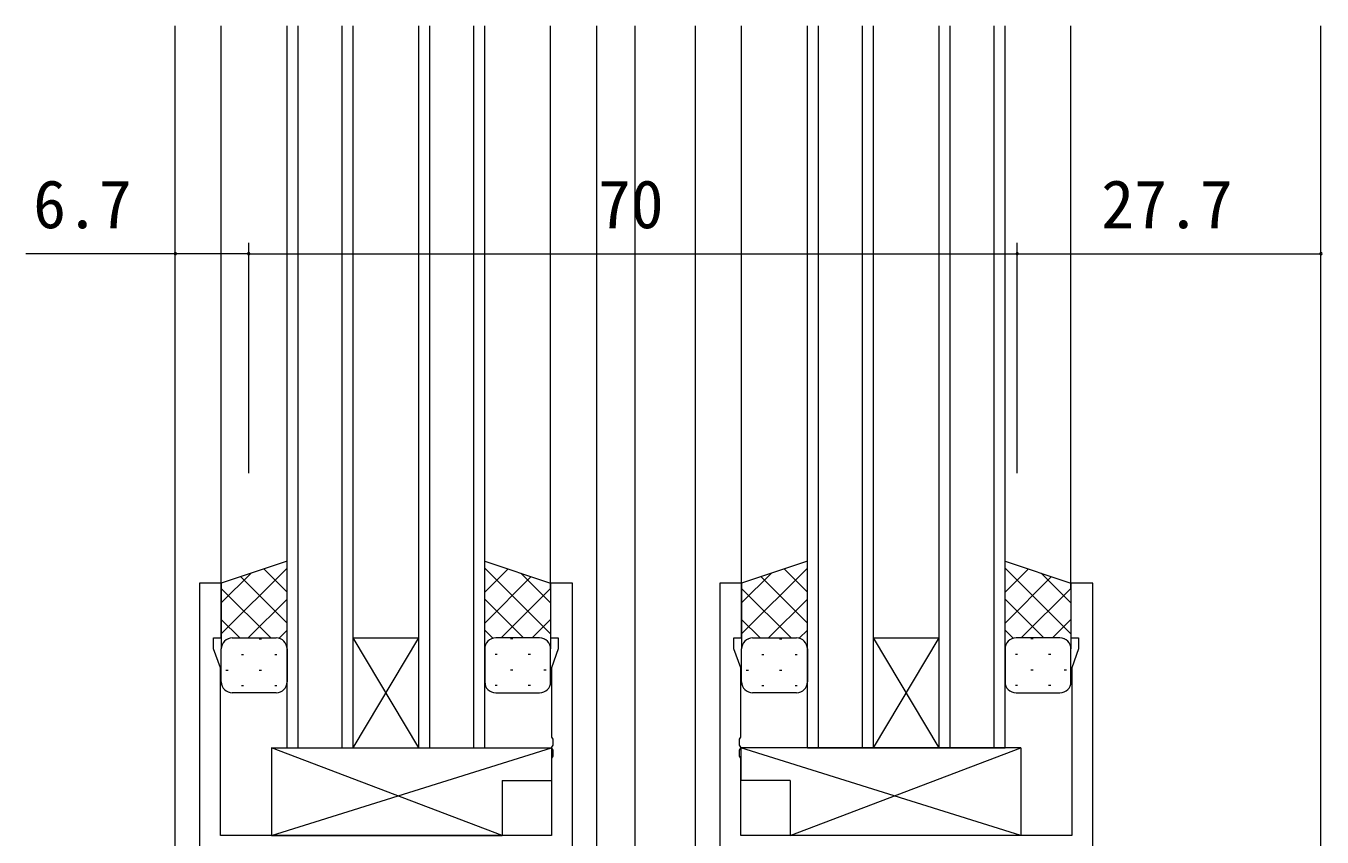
# Model space of a CAD drawing. Units: millimetres, scale not verified. Extents: x -567 to 567, y -403 to 403.
# Drawn here: x -445.5 to -327.5, y -135.7 to -61.8 of the extents above; entities that cross this region are included whole.
import ezdxf
from ezdxf.enums import TextEntityAlignment as Align

# ---------------------------------------------------------------- set-up
doc = ezdxf.new("R2010")
doc.units = ezdxf.units.MM
doc.header["$LTSCALE"] = 2
for name, color, linetype, lineweight in [('0-0_0', 2, 'Continuous', 9), ('0-1_USER1', 6, 'Continuous', 9), ('0-2_YKK_ZWAK', 7, 'Continuous', 9), ('0-3_YKK_11', 4, 'Continuous', 9)]:
    doc.layers.add(name, color=color, linetype=linetype, lineweight=lineweight)
doc.styles.add('ＭＳ ゴシック', font='')
doc.styles.get('ＭＳ ゴシック').set_extended_font_data('MS Gothic')

msp = doc.modelspace()

# ---------------------------------------------------------------- linework, layer by layer
at = {"layer": '0-0_0'}
for p, q in [((-431.946, -137.571), (-431.946, -61.821)), ((-427.746, -113.071), (-427.746, -61.821)), ((-421.746, -127.571), (-421.746, -61.821)), ((-420.746, -127.571), (-420.746, -61.821)), ((-416.746, -127.571), (-416.746, -61.821)), ((-415.746, -127.571), (-415.746, -61.821)), ((-409.746, -127.571), (-409.746, -61.821)), ((-408.746, -127.571), (-408.746, -61.821)), ((-404.746, -127.571), (-404.746, -61.821)), ((-403.746, -127.571), (-403.746, -61.821)), ((-397.746, -113.071), (-397.746, -61.821)), ((-393.546, -193.571), (-393.546, -61.821)), ((-390.046, -185.571), (-390.046, -61.821)), ((-384.546, -185.571), (-384.546, -61.821)), ((-380.346, -113.071), (-380.346, -61.821)), ((-374.346, -127.571), (-374.346, -61.821)), ((-373.346, -127.571), (-373.346, -61.821)), ((-369.346, -127.571), (-369.346, -61.821)), ((-368.346, -127.571), (-368.346, -61.821)), ((-362.346, -127.571), (-362.346, -61.821)), ((-361.346, -127.571), (-361.346, -61.821)), ((-357.346, -127.571), (-357.346, -61.821)), ((-356.346, -127.571), (-356.346, -61.821)), ((-350.346, -113.071), (-350.346, -61.821)), ((-327.576, -137.571), (-327.576, -61.821)), ((-409.746, -127.571), (-415.746, -117.571)), ((-415.746, -127.571), (-409.746, -117.571)), ((-415.746, -117.571), (-409.746, -117.571)), ((-362.346, -127.571), (-368.346, -117.571)), ((-368.346, -127.571), (-362.346, -117.571)), ((-368.346, -117.571), (-362.346, -117.571)), ((-421.746, -127.571), (-415.746, -127.571)), ((-415.746, -127.571), (-409.746, -127.571)), ((-409.746, -127.571), (-403.746, -127.571)), ((-374.346, -127.571), (-368.346, -127.571)), ((-368.346, -127.571), (-362.346, -127.571)), ((-362.346, -127.571), (-356.346, -127.571))]:
    msp.add_line(p, q, dxfattribs=at)
at = {"layer": '0-1_USER1'}
for p, q in [((-431.946, -82.571), (-445.547, -82.571)), ((-425.246, -82.571), (-431.946, -82.571)), ((-425.246, -102.571), (-425.246, -81.571)), ((-425.246, -102.571), (-425.246, -81.571)), ((-425.246, -82.571), (-355.246, -82.571)), ((-355.246, -102.571), (-355.246, -81.571)), ((-355.246, -102.571), (-355.246, -81.571)), ((-355.246, -82.571), (-327.576, -82.571)), ((-327.576, -102.571), (-327.576, -81.571))]:
    msp.add_line(p, q, dxfattribs=at)
for centre, start, end in [((-431.946, -82.571), 0, 180), ((-431.946, -82.571), 180, 0), ((-425.246, -82.571), 0, 180), ((-425.246, -82.571), 0, 180), ((-425.246, -82.571), 180, 0), ((-425.246, -82.571), 180, 0), ((-355.246, -82.571), 0, 180), ((-355.246, -82.571), 0, 180), ((-355.246, -82.571), 180, 0), ((-355.246, -82.571), 180, 0), ((-327.576, -82.571), 0, 180), ((-327.576, -82.571), 180, 0)]:
    msp.add_arc(centre, 0.106, start, end, dxfattribs=at)
at = {"layer": '0-2_YKK_ZWAK'}
for p, q in [((-429.746, -112.571), (-429.746, -137.571)), ((-427.746, -112.571), (-429.746, -112.571)), ((-427.746, -117.571), (-427.746, -112.571)), ((-397.746, -112.571), (-397.746, -117.571)), ((-395.746, -112.571), (-397.746, -112.571)), ((-395.746, -186.571), (-395.746, -112.571)), ((-382.346, -112.571), (-382.346, -192.921)), ((-380.346, -112.571), (-382.346, -112.571)), ((-380.346, -117.571), (-380.346, -112.571)), ((-350.346, -112.571), (-350.346, -117.571)), ((-348.346, -112.571), (-350.346, -112.571)), ((-348.346, -137.571), (-348.346, -112.571)), ((-428.446, -117.571), (-427.746, -117.571)), ((-428.446, -118.571), (-428.446, -117.571)), ((-397.746, -117.571), (-397.046, -117.571)), ((-397.046, -117.571), (-397.046, -118.571)), ((-381.046, -118.571), (-381.046, -117.571)), ((-381.046, -117.571), (-380.346, -117.571)), ((-350.346, -117.571), (-349.646, -117.571)), ((-349.646, -117.571), (-349.646, -118.571)), ((-427.816, -120.302), (-428.446, -118.571)), ((-397.046, -118.571), (-397.676, -120.302)), ((-380.416, -120.302), (-381.046, -118.571)), ((-349.646, -118.571), (-350.276, -120.302)), ((-427.816, -135.571), (-427.816, -120.302)), ((-397.676, -120.302), (-397.676, -126.612)), ((-380.416, -126.612), (-380.416, -120.302)), ((-350.276, -120.302), (-350.276, -135.571)), ((-397.676, -126.612), (-397.556, -126.796)), ((-397.556, -127.346), (-397.676, -127.529)), ((-397.556, -126.796), (-397.556, -127.346)), ((-380.536, -126.796), (-380.416, -126.612)), ((-380.536, -127.346), (-380.536, -126.796)), ((-380.416, -127.529), (-380.536, -127.346)), ((-397.676, -127.529), (-397.676, -127.612)), ((-397.676, -127.612), (-397.556, -127.796)), ((-397.556, -128.346), (-397.676, -128.529)), ((-397.676, -128.529), (-397.676, -135.571)), ((-397.556, -127.796), (-397.556, -128.346)), ((-380.536, -127.796), (-380.416, -127.612)), ((-380.536, -128.346), (-380.536, -127.796)), ((-380.416, -127.612), (-380.416, -127.529)), ((-397.676, -135.571), (-427.816, -135.571)), ((-350.276, -135.571), (-380.416, -135.571))]:
    msp.add_line(p, q, dxfattribs=at)
msp.add_lwpolyline([(-380.416, -135.571), (-380.416, -128.529), (-380.536, -128.346)], dxfattribs=at)
at = {"layer": '0-3_YKK_11'}
for p, q in [((-421.746, -110.575), (-427.746, -112.575)), ((-421.746, -118.575), (-421.746, -110.575)), ((-403.746, -118.575), (-403.746, -110.575)), ((-403.746, -110.575), (-397.746, -112.575)), ((-374.346, -110.575), (-380.346, -112.575)), ((-374.346, -118.575), (-374.346, -110.575)), ((-356.346, -118.575), (-356.346, -110.575)), ((-356.346, -110.575), (-350.346, -112.575)), ((-427.746, -117.207), (-421.746, -111.207)), ((-427.746, -114.379), (-425.041, -111.674)), ((-421.746, -116.227), (-425.985, -111.988)), ((-421.746, -113.398), (-423.864, -111.281)), ((-397.746, -117.207), (-403.746, -111.207)), ((-403.746, -113.398), (-401.629, -111.281)), ((-403.746, -116.227), (-399.508, -111.988)), ((-397.746, -114.379), (-400.451, -111.674)), ((-380.346, -117.207), (-374.346, -111.207)), ((-380.346, -114.379), (-377.641, -111.674)), ((-374.346, -116.227), (-378.585, -111.988)), ((-374.346, -113.398), (-376.464, -111.281)), ((-350.346, -117.207), (-356.346, -111.207)), ((-356.346, -113.398), (-354.229, -111.281)), ((-356.346, -116.227), (-352.108, -111.988)), ((-350.346, -114.379), (-353.051, -111.674)), ((-427.746, -112.575), (-427.746, -118.575)), ((-423.226, -117.575), (-427.746, -113.055)), ((-402.267, -117.575), (-397.746, -113.055)), ((-397.746, -112.575), (-397.746, -118.575)), ((-380.346, -112.575), (-380.346, -118.575)), ((-375.826, -117.575), (-380.346, -113.055)), ((-354.867, -117.575), (-350.346, -113.055)), ((-350.346, -112.575), (-350.346, -118.575)), ((-425.286, -117.575), (-421.746, -114.035)), ((-400.207, -117.575), (-403.746, -114.035)), ((-377.886, -117.575), (-374.346, -114.035)), ((-352.807, -117.575), (-356.346, -114.035)), ((-426.055, -117.575), (-427.746, -115.883)), ((-422.491, -117.608), (-421.746, -116.864)), ((-403.002, -117.608), (-403.746, -116.864)), ((-399.438, -117.575), (-397.746, -115.883)), ((-378.655, -117.575), (-380.346, -115.883)), ((-375.091, -117.608), (-374.346, -116.864)), ((-355.602, -117.608), (-356.346, -116.864)), ((-352.038, -117.575), (-350.346, -115.883)), ((-427.161, -117.665), (-427.126, -117.665)), ((-426.746, -117.575), (-422.746, -117.575)), ((-426.746, -117.575), (-422.746, -117.575)), ((-424.296, -117.665), (-424.096, -117.665)), ((-398.746, -117.575), (-402.746, -117.575)), ((-398.746, -117.575), (-402.746, -117.575)), ((-401.196, -117.665), (-401.396, -117.665)), ((-398.332, -117.665), (-398.366, -117.665)), ((-379.761, -117.665), (-379.726, -117.665)), ((-379.346, -117.575), (-375.346, -117.575)), ((-379.346, -117.575), (-375.346, -117.575)), ((-376.896, -117.665), (-376.696, -117.665)), ((-351.346, -117.575), (-355.346, -117.575)), ((-351.346, -117.575), (-355.346, -117.575)), ((-353.796, -117.665), (-353.996, -117.665)), ((-350.932, -117.665), (-350.966, -117.665)), ((-427.746, -121.575), (-427.746, -118.575)), ((-425.911, -119.08), (-425.711, -119.08)), ((-422.881, -119.08), (-422.681, -119.08)), ((-421.746, -118.575), (-421.746, -121.575)), ((-403.746, -118.575), (-403.746, -121.575)), ((-402.611, -119.08), (-402.811, -119.08)), ((-399.581, -119.08), (-399.781, -119.08)), ((-397.746, -121.575), (-397.746, -118.575)), ((-380.346, -121.575), (-380.346, -118.575)), ((-378.511, -119.08), (-378.311, -119.08)), ((-375.481, -119.08), (-375.281, -119.08)), ((-374.346, -118.575), (-374.346, -121.575)), ((-356.346, -118.575), (-356.346, -121.575)), ((-355.211, -119.08), (-355.411, -119.08)), ((-352.181, -119.08), (-352.381, -119.08)), ((-350.346, -121.575), (-350.346, -118.575)), ((-427.326, -120.495), (-427.126, -120.495)), ((-424.296, -120.495), (-424.096, -120.495)), ((-401.196, -120.495), (-401.396, -120.495)), ((-398.166, -120.495), (-398.366, -120.495)), ((-379.926, -120.495), (-379.726, -120.495)), ((-376.896, -120.495), (-376.696, -120.495)), ((-353.796, -120.495), (-353.996, -120.495)), ((-350.766, -120.495), (-350.966, -120.495)), ((-422.746, -122.575), (-426.746, -122.575)), ((-425.911, -121.91), (-425.711, -121.91)), ((-422.881, -121.91), (-422.681, -121.91)), ((-402.611, -121.91), (-402.811, -121.91)), ((-402.746, -122.575), (-398.746, -122.575)), ((-399.581, -121.91), (-399.781, -121.91)), ((-375.346, -122.575), (-379.346, -122.575)), ((-378.511, -121.91), (-378.311, -121.91)), ((-375.481, -121.91), (-375.281, -121.91)), ((-355.211, -121.91), (-355.411, -121.91)), ((-355.346, -122.575), (-351.346, -122.575)), ((-352.181, -121.91), (-352.381, -121.91)), ((-423.172, -135.571), (-397.676, -127.571)), ((-423.172, -127.571), (-397.676, -127.571)), ((-423.172, -127.571), (-423.172, -135.571)), ((-397.676, -127.571), (-397.676, -130.571)), ((-354.921, -135.571), (-380.416, -127.571)), ((-380.416, -127.571), (-380.416, -130.571)), ((-354.921, -127.571), (-380.416, -127.571)), ((-375.921, -135.571), (-354.921, -127.571)), ((-354.921, -127.571), (-354.921, -135.571)), ((-402.172, -130.571), (-402.172, -135.571)), ((-402.172, -130.571), (-397.676, -130.571)), ((-375.921, -130.571), (-380.416, -130.571)), ((-375.921, -130.571), (-375.921, -135.571)), ((-354.921, -135.571), (-375.921, -135.571))]:
    msp.add_line(p, q, dxfattribs=at)
msp.add_lwpolyline([(-423.172, -135.571), (-402.172, -135.571), (-423.172, -127.571)], dxfattribs=at)
for centre, start, end in [((-426.746, -118.575), 89.9999, 179.9999), ((-426.746, -118.575), 89.9999, 179.9999), ((-422.746, -118.575), 359.9999, 89.9999), ((-422.746, -118.575), 359.9999, 89.9999), ((-402.746, -118.575), 90.0001, 180.0001), ((-402.746, -118.575), 90.0001, 180.0001), ((-398.746, -118.575), 0.0001, 90.0001), ((-398.746, -118.575), 0.0001, 90.0001), ((-379.346, -118.575), 89.9999, 179.9999), ((-379.346, -118.575), 89.9999, 179.9999), ((-375.346, -118.575), 359.9999, 89.9999), ((-375.346, -118.575), 359.9999, 89.9999), ((-355.346, -118.575), 90.0001, 180.0001), ((-355.346, -118.575), 90.0001, 180.0001), ((-351.346, -118.575), 0.0001, 90.0001), ((-351.346, -118.575), 0.0001, 90.0001), ((-426.746, -121.575), 179.9999, 269.9999), ((-422.746, -121.575), 269.9999, 359.9999), ((-402.746, -121.575), 180.0001, 270.0001), ((-398.746, -121.575), 270.0001, 0.0001), ((-379.346, -121.575), 179.9999, 269.9999), ((-375.346, -121.575), 269.9999, 359.9999), ((-355.346, -121.575), 180.0001, 270.0001), ((-351.346, -121.575), 270.0001, 0.0001)]:
    msp.add_arc(centre, 1, start, end, dxfattribs=at)

# ---------------------------------------------------------------- texts
at = {"layer": '0-1_USER1', "style": 'ＭＳ ゴシック'}
for s, p in [('6.7', (-444.888, -81.571)), ('70', (-393.438, -81.571)), ('27.7', (-347.588, -81.571))]:
    msp.add_text(s, height=4.399, dxfattribs=at).set_placement(p, align=Align.BOTTOM_LEFT)

doc.saveas('drawing.dxf')
